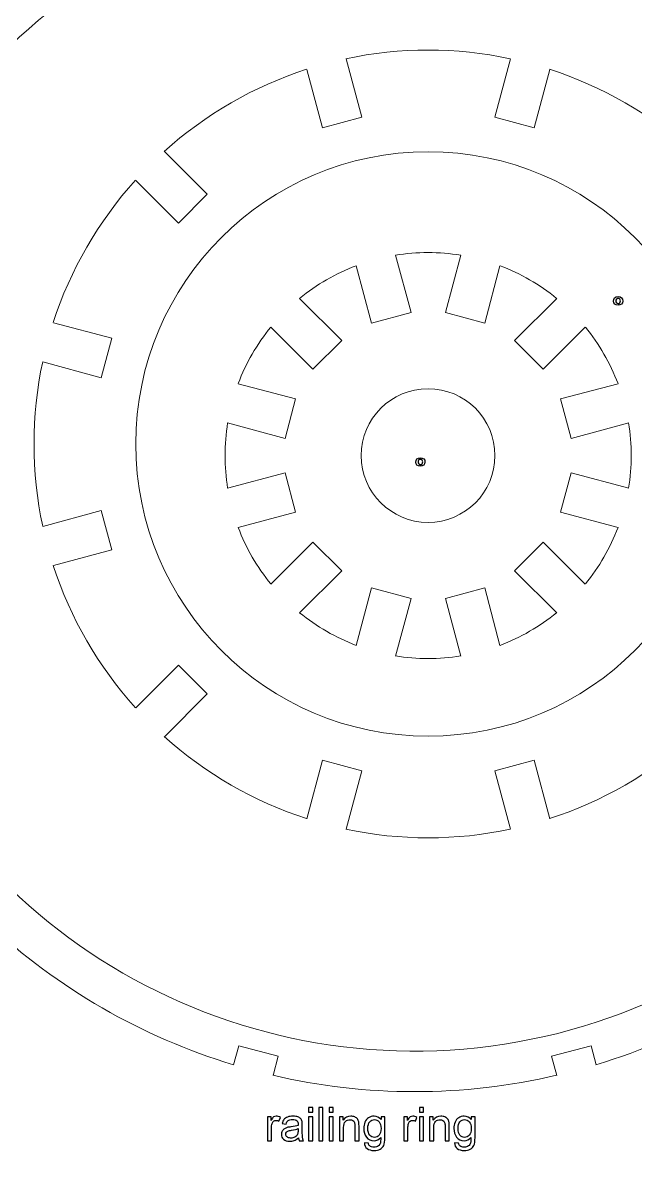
# Model space of a CAD drawing. Header units: centimetres. Extents: x -233 to -82, y 123 to 153.
# Drawn here: x -156.52 to -151.85, y 128.73 to 137.49 of the extents above; entities that cross this region are included whole.
import ezdxf

# ---------------------------------------------------------------- set-up
doc = ezdxf.new("R2010")
doc.units = ezdxf.units.CM
doc.header["$MEASUREMENT"] = 0
doc.layers.add('layer 1', color=7, linetype='Continuous')

msp = doc.modelspace()

# ---------------------------------------------------------------- linework, layer by layer
at = {"layer": 'layer 1', "color": 1, "lineweight": 9}
for points, knots in [([(-153.49131, 140.92167), (-153.49131, 140.92167), (-156.85045, 138.98068), (-156.85045, 138.98068), (-156.85045, 138.98068), (-156.85045, 138.98068), (-158.78932, 135.62158), (-158.78932, 135.62158), (-158.78932, 135.62158), (-158.78932, 135.62158), (-158.78716, 131.73961), (-158.78716, 131.73961), (-158.78716, 131.73961), (-158.78716, 131.73961), (-156.84833, 128.38043), (-156.84833, 128.38043), (-156.84833, 128.38043), (-156.84833, 128.38043), (-153.48704, 126.4416), (-153.48704, 126.4416), (-153.48704, 126.4416), (-153.48704, 126.4416), (-153.04469, 126.4416), (-153.04469, 126.4416), (-153.04469, 126.4416), (-153.04469, 126.4416), (-153.04469, 126.75275), (-153.04469, 126.75275), (-153.04469, 126.75275), (-153.04469, 126.75275), (-153.40449, 126.75275), (-153.40449, 126.75275), (-153.40449, 126.75275), (-153.40449, 126.75275), (-156.61974, 128.60695), (-156.61974, 128.60695), (-156.61974, 128.60695), (-156.61974, 128.60695), (-158.47813, 131.82428), (-158.47813, 131.82428), (-158.47813, 131.82428), (-158.47813, 131.82428), (-158.47813, 135.53691), (-158.47813, 135.53691), (-158.47813, 135.53691), (-158.47813, 135.53691), (-156.62394, 138.75425), (-156.62394, 138.75425), (-156.62394, 138.75425), (-156.62394, 138.75425), (-153.40664, 140.61263), (-153.40664, 140.61263), (-153.40664, 140.61263), (-153.40664, 140.61263), (-152.04347, 140.61263), (-152.04347, 140.61263), (-152.04347, 140.61263), (-152.04347, 140.61263), (-152.04347, 140.92167), (-152.04347, 140.92167), (-152.04347, 140.92167), (-152.04347, 140.92167), (-153.49131, 140.92167), (-153.49131, 140.92167)], [0, 0, 0, 0, 0.0588235, 0.0588235, 0.0588235, 0.0588235, 0.1176471, 0.1176471, 0.1176471, 0.1176471, 0.1764706, 0.1764706, 0.1764706, 0.1764706, 0.2352941, 0.2352941, 0.2352941, 0.2352941, 0.2941176, 0.2941176, 0.2941176, 0.2941176, 0.3529412, 0.3529412, 0.3529412, 0.3529412, 0.4117647, 0.4117647, 0.4117647, 0.4117647, 0.4705882, 0.4705882, 0.4705882, 0.4705882, 0.5294118, 0.5294118, 0.5294118, 0.5294118, 0.5882353, 0.5882353, 0.5882353, 0.5882353, 0.6470588, 0.6470588, 0.6470588, 0.6470588, 0.7058824, 0.7058824, 0.7058824, 0.7058824, 0.7647059, 0.7647059, 0.7647059, 0.7647059, 0.8235294, 0.8235294, 0.8235294, 0.8235294, 0.8823529, 0.8823529, 0.8823529, 0.8823529, 1, 1, 1, 1]), ([(-157.83085, 132.95483), (-157.25303, 130.79861), (-155.16664, 129.40465), (-152.95349, 129.69611), (-152.95349, 129.69611), (-150.74038, 129.98758), (-149.08596, 131.87416), (-149.0861, 134.10647), (-149.0861, 134.10647), (-149.08624, 136.33867), (-150.74077, 138.22512), (-152.95392, 138.51637), (-152.95392, 138.51637), (-155.1671, 138.80761), (-157.25339, 137.41348), (-157.83099, 135.25727)], [0, 0, 0, 0, 0.2, 0.2, 0.2, 0.2, 0.4, 0.4, 0.4, 0.4, 0.6, 0.6, 0.6, 0.6, 1, 1, 1, 1]), ([(-154.05538, 137.21517), (-154.05538, 137.21517), (-153.93684, 136.77067), (-153.93684, 136.77067), (-153.93684, 136.77067), (-153.93684, 136.77067), (-154.23529, 136.69027), (-154.23529, 136.69027), (-154.23529, 136.69027), (-154.23529, 136.69027), (-154.35594, 137.13477), (-154.35594, 137.13477)], [0, 0, 0, 0, 0.25, 0.25, 0.25, 0.25, 0.5, 0.5, 0.5, 0.5, 1, 1, 1, 1]), ([(-152.50598, 137.13476), (-152.50598, 137.13476), (-152.62448, 136.69026), (-152.62448, 136.69026), (-152.62448, 136.69026), (-152.62448, 136.69026), (-152.92293, 136.77069), (-152.92293, 136.77069), (-152.92293, 136.77069), (-152.92293, 136.77069), (-152.80443, 137.21516), (-152.80443, 137.21516)], [0, 0, 0, 0, 0.25, 0.25, 0.25, 0.25, 0.5, 0.5, 0.5, 0.5, 1, 1, 1, 1]), ([(-155.65769, 134.28257), (-155.65769, 133.05335), (-154.66123, 132.05682), (-153.43202, 132.05682), (-153.43202, 132.05682), (-152.2028, 132.05682), (-151.20634, 133.05335), (-151.20634, 134.28257), (-151.20634, 134.28257), (-151.20634, 135.51171), (-152.2028, 136.50824), (-153.43202, 136.50824), (-153.43202, 136.50824), (-154.66123, 136.50824), (-155.65769, 135.51171), (-155.65769, 134.28257)], [0, 0, 0, 0, 0.2, 0.2, 0.2, 0.2, 0.4, 0.4, 0.4, 0.4, 0.6, 0.6, 0.6, 0.6, 1, 1, 1, 1]), ([(-155.43968, 136.5103), (-155.43968, 136.5103), (-155.11372, 136.18433), (-155.11372, 136.18433), (-155.11372, 136.18433), (-155.11372, 136.18433), (-155.3317, 135.96424), (-155.3317, 135.96424)], [0, 0, 0, 0, 0.3333333, 0.3333333, 0.3333333, 0.3333333, 1, 1, 1, 1]), ([(-153.68072, 135.71948), (-153.68072, 135.71948), (-153.56223, 135.28341), (-153.56223, 135.28341), (-153.56223, 135.28341), (-153.56223, 135.28341), (-153.86276, 135.20298), (-153.86276, 135.20298), (-153.86276, 135.20298), (-153.86276, 135.20298), (-153.97921, 135.63901), (-153.97921, 135.63901)], [0, 0, 0, 0, 0.25, 0.25, 0.25, 0.25, 0.5, 0.5, 0.5, 0.5, 1, 1, 1, 1]), ([(-152.88487, 135.639), (-152.88487, 135.639), (-153.00132, 135.20301), (-153.00132, 135.20301), (-153.00132, 135.20301), (-153.00132, 135.20301), (-153.29974, 135.2834), (-153.29974, 135.2834), (-153.29974, 135.2834), (-153.29974, 135.2834), (-153.18336, 135.71947), (-153.18336, 135.71947)], [0, 0, 0, 0, 0.25, 0.25, 0.25, 0.25, 0.5, 0.5, 0.5, 0.5, 1, 1, 1, 1]), ([(-154.41101, 135.39137), (-154.41101, 135.39137), (-154.08924, 135.07172), (-154.08924, 135.07172), (-154.08924, 135.07172), (-154.08924, 135.07172), (-154.30938, 134.85162), (-154.30938, 134.85162), (-154.30938, 134.85162), (-154.30938, 134.85162), (-154.62903, 135.17123), (-154.62903, 135.17123)], [0, 0, 0, 0, 0.25, 0.25, 0.25, 0.25, 0.5, 0.5, 0.5, 0.5, 1, 1, 1, 1]), ([(-152.23506, 135.17123), (-152.23506, 135.17123), (-152.55471, 134.85161), (-152.55471, 134.85161), (-152.55471, 134.85161), (-152.55471, 134.85161), (-152.77484, 135.07174), (-152.77484, 135.07174), (-152.77484, 135.07174), (-152.77484, 135.07174), (-152.45307, 135.39136), (-152.45307, 135.39136)], [0, 0, 0, 0, 0.25, 0.25, 0.25, 0.25, 0.5, 0.5, 0.5, 0.5, 1, 1, 1, 1]), ([(-156.28422, 135.20647), (-156.28422, 135.20647), (-155.83972, 135.08797), (-155.83972, 135.08797), (-155.83972, 135.08797), (-155.83972, 135.08797), (-155.92015, 134.78733), (-155.92015, 134.78733), (-155.92015, 134.78733), (-155.92015, 134.78733), (-156.36465, 134.90798), (-156.36465, 134.90798)], [0, 0, 0, 0, 0.25, 0.25, 0.25, 0.25, 0.5, 0.5, 0.5, 0.5, 1, 1, 1, 1]), ([(-154.87879, 134.74155), (-154.87879, 134.74155), (-154.44064, 134.6251), (-154.44064, 134.6251), (-154.44064, 134.6251), (-154.44064, 134.6251), (-154.52104, 134.32457), (-154.52104, 134.32457), (-154.52104, 134.32457), (-154.52104, 134.32457), (-154.95919, 134.4431), (-154.95919, 134.4431)], [0, 0, 0, 0, 0.25, 0.25, 0.25, 0.25, 0.5, 0.5, 0.5, 0.5, 1, 1, 1, 1]), ([(-151.90488, 134.44311), (-151.90488, 134.44311), (-152.34303, 134.32457), (-152.34303, 134.32457), (-152.34303, 134.32457), (-152.34303, 134.32457), (-152.42343, 134.62511), (-152.42343, 134.62511), (-152.42343, 134.62511), (-152.42343, 134.62511), (-151.98528, 134.74156), (-151.98528, 134.74156)], [0, 0, 0, 0, 0.25, 0.25, 0.25, 0.25, 0.5, 0.5, 0.5, 0.5, 1, 1, 1, 1]), ([(-153.9411, 134.19441), (-153.9411, 133.91324), (-153.71317, 133.68535), (-153.43204, 133.68535), (-153.43204, 133.68535), (-153.15091, 133.68535), (-152.92299, 133.91324), (-152.92299, 134.19441), (-152.92299, 134.19441), (-152.92299, 134.47554), (-153.15091, 134.70347), (-153.43204, 134.70347), (-153.43204, 134.70347), (-153.71317, 134.70347), (-153.9411, 134.47554), (-153.9411, 134.19441)], [0, 0, 0, 0, 0.2, 0.2, 0.2, 0.2, 0.4, 0.4, 0.4, 0.4, 0.6, 0.6, 0.6, 0.6, 1, 1, 1, 1]), ([(-154.9592, 133.94567), (-154.9592, 133.94567), (-154.52105, 134.06212), (-154.52105, 134.06212), (-154.52105, 134.06212), (-154.52105, 134.06212), (-154.44065, 133.76364), (-154.44065, 133.76364), (-154.44065, 133.76364), (-154.44065, 133.76364), (-154.8788, 133.6451), (-154.8788, 133.6451)], [0, 0, 0, 0, 0.25, 0.25, 0.25, 0.25, 0.5, 0.5, 0.5, 0.5, 1, 1, 1, 1]), ([(-151.98529, 133.64512), (-151.98529, 133.64512), (-152.42344, 133.76362), (-152.42344, 133.76362), (-152.42344, 133.76362), (-152.42344, 133.76362), (-152.34304, 134.0621), (-152.34304, 134.0621), (-152.34304, 134.0621), (-152.34304, 134.0621), (-151.90489, 133.94568), (-151.90489, 133.94568)], [0, 0, 0, 0, 0.25, 0.25, 0.25, 0.25, 0.5, 0.5, 0.5, 0.5, 1, 1, 1, 1]), ([(-156.36466, 133.65494), (-156.36466, 133.65494), (-155.92012, 133.77559), (-155.92012, 133.77559), (-155.92012, 133.77559), (-155.92012, 133.77559), (-155.83972, 133.47502), (-155.83972, 133.47502), (-155.83972, 133.47502), (-155.83972, 133.47502), (-156.28422, 133.35652), (-156.28422, 133.35652)], [0, 0, 0, 0, 0.25, 0.25, 0.25, 0.25, 0.5, 0.5, 0.5, 0.5, 1, 1, 1, 1]), ([(-154.62902, 133.21545), (-154.62902, 133.21545), (-154.30937, 133.53507), (-154.30937, 133.53507), (-154.30937, 133.53507), (-154.30937, 133.53507), (-154.08923, 133.31705), (-154.08923, 133.31705), (-154.08923, 133.31705), (-154.08923, 133.31705), (-154.411, 132.99532), (-154.411, 132.99532)], [0, 0, 0, 0, 0.25, 0.25, 0.25, 0.25, 0.5, 0.5, 0.5, 0.5, 1, 1, 1, 1]), ([(-152.45306, 132.9953), (-152.45306, 132.9953), (-152.77483, 133.31704), (-152.77483, 133.31704), (-152.77483, 133.31704), (-152.77483, 133.31704), (-152.5547, 133.53505), (-152.5547, 133.53505), (-152.5547, 133.53505), (-152.5547, 133.53505), (-152.23505, 133.21544), (-152.23505, 133.21544)], [0, 0, 0, 0, 0.25, 0.25, 0.25, 0.25, 0.5, 0.5, 0.5, 0.5, 1, 1, 1, 1]), ([(-153.97921, 132.74767), (-153.97921, 132.74767), (-153.86275, 133.18582), (-153.86275, 133.18582), (-153.86275, 133.18582), (-153.86275, 133.18582), (-153.56222, 133.10535), (-153.56222, 133.10535), (-153.56222, 133.10535), (-153.56222, 133.10535), (-153.68072, 132.6672), (-153.68072, 132.6672)], [0, 0, 0, 0, 0.25, 0.25, 0.25, 0.25, 0.5, 0.5, 0.5, 0.5, 1, 1, 1, 1]), ([(-153.18335, 132.66719), (-153.18335, 132.66719), (-153.29973, 133.10534), (-153.29973, 133.10534), (-153.29973, 133.10534), (-153.29973, 133.10534), (-153.00132, 133.18581), (-153.00132, 133.18581), (-153.00132, 133.18581), (-153.00132, 133.18581), (-152.88487, 132.74766), (-152.88487, 132.74766)], [0, 0, 0, 0, 0.25, 0.25, 0.25, 0.25, 0.5, 0.5, 0.5, 0.5, 1, 1, 1, 1]), ([(-155.65769, 132.27277), (-155.65769, 132.27277), (-155.33172, 132.59873), (-155.33172, 132.59873), (-155.33172, 132.59873), (-155.33172, 132.59873), (-155.11371, 132.3786), (-155.11371, 132.3786), (-155.11371, 132.3786), (-155.11371, 132.3786), (-155.43967, 132.05263), (-155.43967, 132.05263)], [0, 0, 0, 0, 0.25, 0.25, 0.25, 0.25, 0.5, 0.5, 0.5, 0.5, 1, 1, 1, 1]), ([(-154.35593, 131.42823), (-154.35593, 131.42823), (-154.23528, 131.87273), (-154.23528, 131.87273), (-154.23528, 131.87273), (-154.23528, 131.87273), (-153.93683, 131.79223), (-153.93683, 131.79223), (-153.93683, 131.79223), (-153.93683, 131.79223), (-154.05536, 131.34777), (-154.05536, 131.34777)], [0, 0, 0, 0, 0.25, 0.25, 0.25, 0.25, 0.5, 0.5, 0.5, 0.5, 1, 1, 1, 1]), ([(-152.80443, 131.34776), (-152.80443, 131.34776), (-152.92293, 131.79226), (-152.92293, 131.79226), (-152.92293, 131.79226), (-152.92293, 131.79226), (-152.62448, 131.87273), (-152.62448, 131.87273), (-152.62448, 131.87273), (-152.62448, 131.87273), (-152.50598, 131.42823), (-152.50598, 131.42823)], [0, 0, 0, 0, 0.25, 0.25, 0.25, 0.25, 0.5, 0.5, 0.5, 0.5, 1, 1, 1, 1]), ([(-154.91327, 129.55224), (-154.91327, 129.55224), (-154.87309, 129.69826), (-154.87309, 129.69826), (-154.87309, 129.69826), (-154.87309, 129.69826), (-154.57461, 129.61998), (-154.57461, 129.61998), (-154.57461, 129.61998), (-154.57461, 129.61998), (-154.61271, 129.47177), (-154.61271, 129.47177)], [0, 0, 0, 0, 0.25, 0.25, 0.25, 0.25, 0.5, 0.5, 0.5, 0.5, 1, 1, 1, 1]), ([(-152.45161, 129.47176), (-152.45161, 129.47176), (-152.49187, 129.61997), (-152.49187, 129.61997), (-152.49187, 129.61997), (-152.49187, 129.61997), (-152.19126, 129.69825), (-152.19126, 129.69825), (-152.19126, 129.69825), (-152.19126, 129.69825), (-152.15316, 129.55223), (-152.15316, 129.55223)], [0, 0, 0, 0, 0.25, 0.25, 0.25, 0.25, 0.5, 0.5, 0.5, 0.5, 1, 1, 1, 1])]:
    msp.add_open_spline(points, degree=3, knots=knots, dxfattribs=at)
for points in [[(-152.80612, 137.21689), (-153.21862, 137.30487), (-153.64509, 137.30494), (-154.05767, 137.21696)], [(-154.35731, 137.13669), (-154.75859, 137.00659), (-155.12791, 136.79337), (-155.44122, 136.51086)], [(-151.42284, 136.51085), (-151.73611, 136.79336), (-152.10546, 137.00661), (-152.50671, 137.13668)], [(-155.66034, 136.29168), (-155.94281, 135.97845), (-156.15607, 135.60912), (-156.28614, 135.20784)], [(-155.33172, 135.96425), (-155.33172, 135.96425), (-155.65768, 136.29015), (-155.65768, 136.29015)], [(-153.18363, 135.72051), (-153.34816, 135.74732), (-153.51605, 135.74732), (-153.68059, 135.72051)], [(-153.97996, 135.64031), (-154.13589, 135.58119), (-154.2812, 135.4973), (-154.41032, 135.39182)], [(-152.45375, 135.39178), (-152.58287, 135.4973), (-152.72825, 135.58119), (-152.88418, 135.64032)], [(-154.62943, 135.17267), (-154.73491, 135.04356), (-154.81884, 134.89825), (-154.87796, 134.74232)], [(-151.98611, 134.74228), (-152.04524, 134.89821), (-152.12916, 135.04355), (-152.23465, 135.17267)], [(-156.36638, 134.90847), (-156.45436, 134.4959), (-156.4544, 134.06946), (-156.36642, 133.65685)], [(-154.95816, 134.4428), (-154.98497, 134.27826), (-154.98497, 134.11041), (-154.95816, 133.94584)], [(-151.90591, 133.94598), (-151.8791, 134.11055), (-151.8791, 134.2784), (-151.90591, 134.44294)], [(-154.87796, 133.6465), (-154.81884, 133.49057), (-154.73498, 133.34526), (-154.62943, 133.21614)], [(-152.23464, 133.21614), (-152.12916, 133.34525), (-152.04524, 133.49056), (-151.98611, 133.64649)], [(-156.28614, 133.35721), (-156.15604, 132.95593), (-155.94282, 132.5866), (-155.66035, 132.27337)], [(-154.41032, 132.99696), (-154.28121, 132.89148), (-154.1359, 132.80755), (-153.97997, 132.7485)], [(-152.88418, 132.7485), (-152.72826, 132.80755), (-152.58288, 132.89148), (-152.45376, 132.99696)], [(-153.68044, 132.66823), (-153.51591, 132.64149), (-153.34809, 132.64149), (-153.18349, 132.6683)], [(-155.44117, 132.05421), (-155.1279, 131.77171), (-154.75858, 131.55845), (-154.35729, 131.42838)], [(-152.5067, 131.42837), (-152.10542, 131.55848), (-151.7361, 131.77169), (-151.42283, 132.0542)], [(-154.05792, 131.34817), (-153.64539, 131.26019), (-153.21891, 131.26019), (-152.80634, 131.3481)], [(-156.78671, 130.63448), (-156.25385, 130.1353), (-155.61317, 129.76542), (-154.91438, 129.55354)], [(-152.15382, 129.55369), (-151.455, 129.76564), (-150.81436, 130.13556), (-150.28156, 130.63481)], [(-154.61527, 129.47349), (-153.90414, 129.30751), (-153.1644, 129.30758), (-152.45328, 129.47349)]]:
    msp.add_open_spline(points, degree=3, dxfattribs=at)
at = {"layer": 'layer 1'}
for points, knots in [([(-151.98566, 135.33901), (-151.96556, 135.33901), (-151.95036, 135.35281), (-151.95036, 135.37151), (-151.95036, 135.37151), (-151.95036, 135.39021), (-151.96416, 135.40471), (-151.98536, 135.40471), (-151.98536, 135.40471), (-152.00756, 135.40471), (-152.02126, 135.38981), (-152.02126, 135.37111), (-152.02126, 135.37111), (-152.02126, 135.35321), (-152.00686, 135.33901), (-151.98566, 135.33901)], [0, 0, 0, 0, 0.2, 0.2, 0.2, 0.2, 0.4, 0.4, 0.4, 0.4, 0.6, 0.6, 0.6, 0.6, 1, 1, 1, 1]), ([(-151.98606, 135.35211), (-151.99626, 135.35211), (-152.00326, 135.36201), (-152.00326, 135.37111), (-152.00326, 135.37111), (-152.00326, 135.38211), (-151.99696, 135.39131), (-151.98606, 135.39131), (-151.98606, 135.39131), (-151.97476, 135.39131), (-151.96766, 135.38241), (-151.96766, 135.37191), (-151.96766, 135.37191), (-151.96766, 135.36131), (-151.97476, 135.35211), (-151.98606, 135.35211)], [0, 0, 0, 0, 0.2, 0.2, 0.2, 0.2, 0.4, 0.4, 0.4, 0.4, 0.6, 0.6, 0.6, 0.6, 1, 1, 1, 1]), ([(-153.49096, 134.1124), (-153.47086, 134.1124), (-153.45566, 134.1262), (-153.45566, 134.1449), (-153.45566, 134.1449), (-153.45566, 134.1636), (-153.46946, 134.1781), (-153.49066, 134.1781), (-153.49066, 134.1781), (-153.51286, 134.1781), (-153.52656, 134.1632), (-153.52656, 134.1445), (-153.52656, 134.1445), (-153.52656, 134.1266), (-153.51216, 134.1124), (-153.49096, 134.1124)], [0, 0, 0, 0, 0.2, 0.2, 0.2, 0.2, 0.4, 0.4, 0.4, 0.4, 0.6, 0.6, 0.6, 0.6, 1, 1, 1, 1]), ([(-153.49136, 134.1255), (-153.50156, 134.1255), (-153.50856, 134.1354), (-153.50856, 134.1445), (-153.50856, 134.1445), (-153.50856, 134.1555), (-153.50226, 134.1647), (-153.49136, 134.1647), (-153.49136, 134.1647), (-153.48006, 134.1647), (-153.47296, 134.1558), (-153.47296, 134.1453), (-153.47296, 134.1453), (-153.47296, 134.1347), (-153.48006, 134.1255), (-153.49136, 134.1255)], [0, 0, 0, 0, 0.2, 0.2, 0.2, 0.2, 0.4, 0.4, 0.4, 0.4, 0.6, 0.6, 0.6, 0.6, 1, 1, 1, 1]), ([(-154.34184, 129.19205), (-154.34184, 129.19205), (-154.34184, 129.22765), (-154.34184, 129.22765), (-154.34184, 129.22765), (-154.34184, 129.22765), (-154.31084, 129.22765), (-154.31084, 129.22765), (-154.31084, 129.22765), (-154.31084, 129.22765), (-154.31084, 129.19205), (-154.31084, 129.19205), (-154.31084, 129.19205), (-154.31084, 129.19205), (-154.34184, 129.19205), (-154.34184, 129.19205)], [0, 0, 0, 0, 0.2, 0.2, 0.2, 0.2, 0.4, 0.4, 0.4, 0.4, 0.6, 0.6, 0.6, 0.6, 1, 1, 1, 1]), ([(-154.26424, 128.97515), (-154.26424, 128.97515), (-154.26424, 129.22765), (-154.26424, 129.22765), (-154.26424, 129.22765), (-154.26424, 129.22765), (-154.23324, 129.22765), (-154.23324, 129.22765), (-154.23324, 129.22765), (-154.23324, 129.22765), (-154.23324, 128.97515), (-154.23324, 128.97515), (-154.23324, 128.97515), (-154.23324, 128.97515), (-154.26424, 128.97515), (-154.26424, 128.97515)], [0, 0, 0, 0, 0.2, 0.2, 0.2, 0.2, 0.4, 0.4, 0.4, 0.4, 0.6, 0.6, 0.6, 0.6, 1, 1, 1, 1]), ([(-154.18504, 129.19205), (-154.18504, 129.19205), (-154.18504, 129.22765), (-154.18504, 129.22765), (-154.18504, 129.22765), (-154.18504, 129.22765), (-154.15404, 129.22765), (-154.15404, 129.22765), (-154.15404, 129.22765), (-154.15404, 129.22765), (-154.15404, 129.19205), (-154.15404, 129.19205), (-154.15404, 129.19205), (-154.15404, 129.19205), (-154.18504, 129.19205), (-154.18504, 129.19205)], [0, 0, 0, 0, 0.2, 0.2, 0.2, 0.2, 0.4, 0.4, 0.4, 0.4, 0.6, 0.6, 0.6, 0.6, 1, 1, 1, 1]), ([(-153.49874, 129.19205), (-153.49874, 129.19205), (-153.49874, 129.22765), (-153.49874, 129.22765), (-153.49874, 129.22765), (-153.49874, 129.22765), (-153.46774, 129.22765), (-153.46774, 129.22765), (-153.46774, 129.22765), (-153.46774, 129.22765), (-153.46774, 129.19205), (-153.46774, 129.19205), (-153.46774, 129.19205), (-153.46774, 129.19205), (-153.49874, 129.19205), (-153.49874, 129.19205)], [0, 0, 0, 0, 0.2, 0.2, 0.2, 0.2, 0.4, 0.4, 0.4, 0.4, 0.6, 0.6, 0.6, 0.6, 1, 1, 1, 1]), ([(-154.65604, 128.97515), (-154.65604, 128.97515), (-154.65604, 129.15805), (-154.65604, 129.15805), (-154.65604, 129.15805), (-154.65604, 129.15805), (-154.62814, 129.15805), (-154.62814, 129.15805), (-154.62814, 129.15805), (-154.62814, 129.15805), (-154.62814, 129.13035), (-154.62814, 129.13035), (-154.62814, 129.13035), (-154.62104, 129.14335), (-154.61444, 129.15195), (-154.60834, 129.15605), (-154.60834, 129.15605), (-154.60234, 129.16015), (-154.59574, 129.16225), (-154.58854, 129.16225), (-154.58854, 129.16225), (-154.57804, 129.16225), (-154.56744, 129.15895), (-154.55664, 129.15225), (-154.55664, 129.15225), (-154.55664, 129.15225), (-154.56734, 129.12345), (-154.56734, 129.12345), (-154.56734, 129.12345), (-154.57484, 129.12795), (-154.58244, 129.13015), (-154.59004, 129.13015), (-154.59004, 129.13015), (-154.59684, 129.13015), (-154.60294, 129.12815), (-154.60834, 129.12405), (-154.60834, 129.12405), (-154.61374, 129.11995), (-154.61754, 129.11435), (-154.61984, 129.10705), (-154.61984, 129.10705), (-154.62334, 129.09605), (-154.62504, 129.08405), (-154.62504, 129.07095), (-154.62504, 129.07095), (-154.62504, 129.07095), (-154.62504, 128.97515), (-154.62504, 128.97515), (-154.62504, 128.97515), (-154.62504, 128.97515), (-154.65604, 128.97515), (-154.65604, 128.97515)], [0, 0, 0, 0, 0.0714286, 0.0714286, 0.0714286, 0.0714286, 0.1428571, 0.1428571, 0.1428571, 0.1428571, 0.2142857, 0.2142857, 0.2142857, 0.2142857, 0.2857143, 0.2857143, 0.2857143, 0.2857143, 0.3571429, 0.3571429, 0.3571429, 0.3571429, 0.4285714, 0.4285714, 0.4285714, 0.4285714, 0.5, 0.5, 0.5, 0.5, 0.5714286, 0.5714286, 0.5714286, 0.5714286, 0.6428571, 0.6428571, 0.6428571, 0.6428571, 0.7142857, 0.7142857, 0.7142857, 0.7142857, 0.7857143, 0.7857143, 0.7857143, 0.7857143, 0.8571429, 0.8571429, 0.8571429, 0.8571429, 1, 1, 1, 1]), ([(-154.41884, 128.99775), (-154.43034, 128.98795), (-154.44134, 128.98105), (-154.45194, 128.97705), (-154.45194, 128.97705), (-154.46264, 128.97305), (-154.47404, 128.97105), (-154.48614, 128.97105), (-154.48614, 128.97105), (-154.50624, 128.97105), (-154.52174, 128.97595), (-154.53254, 128.98575), (-154.53254, 128.98575), (-154.54334, 128.99555), (-154.54874, 129.00805), (-154.54874, 129.02335), (-154.54874, 129.02335), (-154.54874, 129.03235), (-154.54664, 129.04055), (-154.54254, 129.04795), (-154.54254, 129.04795), (-154.53844, 129.05535), (-154.53314, 129.06125), (-154.52654, 129.06575), (-154.52654, 129.06575), (-154.51994, 129.07025), (-154.51254, 129.07365), (-154.50424, 129.07595), (-154.50424, 129.07595), (-154.49814, 129.07755), (-154.48904, 129.07905), (-154.47674, 129.08055), (-154.47674, 129.08055), (-154.45164, 129.08355), (-154.43324, 129.08715), (-154.42144, 129.09125), (-154.42144, 129.09125), (-154.42134, 129.09555), (-154.42124, 129.09825), (-154.42124, 129.09935), (-154.42124, 129.09935), (-154.42124, 129.11195), (-154.42414, 129.12085), (-154.43004, 129.12605), (-154.43004, 129.12605), (-154.43794, 129.13305), (-154.44974, 129.13655), (-154.46534, 129.13655), (-154.46534, 129.13655), (-154.47994, 129.13655), (-154.49074, 129.13405), (-154.49764, 129.12895), (-154.49764, 129.12895), (-154.50454, 129.12385), (-154.50974, 129.11475), (-154.51304, 129.10175), (-154.51304, 129.10175), (-154.51304, 129.10175), (-154.54334, 129.10585), (-154.54334, 129.10585), (-154.54334, 129.10585), (-154.54064, 129.11885), (-154.53604, 129.12935), (-154.52974, 129.13735), (-154.52974, 129.13735), (-154.52344, 129.14525), (-154.51424, 129.15145), (-154.50234, 129.15575), (-154.50234, 129.15575), (-154.49044, 129.16005), (-154.47654, 129.16225), (-154.46084, 129.16225), (-154.46084, 129.16225), (-154.44524, 129.16225), (-154.43254, 129.16045), (-154.42274, 129.15675), (-154.42274, 129.15675), (-154.41304, 129.15305), (-154.40584, 129.14835), (-154.40124, 129.14285), (-154.40124, 129.14285), (-154.39664, 129.13725), (-154.39344, 129.13025), (-154.39164, 129.12175), (-154.39164, 129.12175), (-154.39054, 129.11645), (-154.39004, 129.10695), (-154.39004, 129.09315), (-154.39004, 129.09315), (-154.39004, 129.09315), (-154.39004, 129.05185), (-154.39004, 129.05185), (-154.39004, 129.05185), (-154.39004, 129.02295), (-154.38934, 129.00475), (-154.38804, 128.99715), (-154.38804, 128.99715), (-154.38674, 128.98945), (-154.38414, 128.98215), (-154.38024, 128.97515), (-154.38024, 128.97515), (-154.38024, 128.97515), (-154.41264, 128.97515), (-154.41264, 128.97515), (-154.41264, 128.97515), (-154.41584, 128.98155), (-154.41794, 128.98905), (-154.41884, 128.99775)], [0, 0, 0, 0, 0.0357143, 0.0357143, 0.0357143, 0.0357143, 0.0714286, 0.0714286, 0.0714286, 0.0714286, 0.1071429, 0.1071429, 0.1071429, 0.1071429, 0.1428571, 0.1428571, 0.1428571, 0.1428571, 0.1785714, 0.1785714, 0.1785714, 0.1785714, 0.2142857, 0.2142857, 0.2142857, 0.2142857, 0.25, 0.25, 0.25, 0.25, 0.2857143, 0.2857143, 0.2857143, 0.2857143, 0.3214286, 0.3214286, 0.3214286, 0.3214286, 0.3571429, 0.3571429, 0.3571429, 0.3571429, 0.3928571, 0.3928571, 0.3928571, 0.3928571, 0.4285714, 0.4285714, 0.4285714, 0.4285714, 0.4642857, 0.4642857, 0.4642857, 0.4642857, 0.5, 0.5, 0.5, 0.5, 0.5357143, 0.5357143, 0.5357143, 0.5357143, 0.5714286, 0.5714286, 0.5714286, 0.5714286, 0.6071429, 0.6071429, 0.6071429, 0.6071429, 0.6428571, 0.6428571, 0.6428571, 0.6428571, 0.6785714, 0.6785714, 0.6785714, 0.6785714, 0.7142857, 0.7142857, 0.7142857, 0.7142857, 0.75, 0.75, 0.75, 0.75, 0.7857143, 0.7857143, 0.7857143, 0.7857143, 0.8214286, 0.8214286, 0.8214286, 0.8214286, 0.8571429, 0.8571429, 0.8571429, 0.8571429, 0.8928571, 0.8928571, 0.8928571, 0.8928571, 0.9285714, 0.9285714, 0.9285714, 0.9285714, 1, 1, 1, 1]), ([(-154.34184, 128.97515), (-154.34184, 128.97515), (-154.34184, 129.15805), (-154.34184, 129.15805), (-154.34184, 129.15805), (-154.34184, 129.15805), (-154.31084, 129.15805), (-154.31084, 129.15805), (-154.31084, 129.15805), (-154.31084, 129.15805), (-154.31084, 128.97515), (-154.31084, 128.97515), (-154.31084, 128.97515), (-154.31084, 128.97515), (-154.34184, 128.97515), (-154.34184, 128.97515)], [0, 0, 0, 0, 0.2, 0.2, 0.2, 0.2, 0.4, 0.4, 0.4, 0.4, 0.6, 0.6, 0.6, 0.6, 1, 1, 1, 1]), ([(-154.18504, 128.97515), (-154.18504, 128.97515), (-154.18504, 129.15805), (-154.18504, 129.15805), (-154.18504, 129.15805), (-154.18504, 129.15805), (-154.15404, 129.15805), (-154.15404, 129.15805), (-154.15404, 129.15805), (-154.15404, 129.15805), (-154.15404, 128.97515), (-154.15404, 128.97515), (-154.15404, 128.97515), (-154.15404, 128.97515), (-154.18504, 128.97515), (-154.18504, 128.97515)], [0, 0, 0, 0, 0.2, 0.2, 0.2, 0.2, 0.4, 0.4, 0.4, 0.4, 0.6, 0.6, 0.6, 0.6, 1, 1, 1, 1]), ([(-154.10674, 128.97515), (-154.10674, 128.97515), (-154.10674, 129.15805), (-154.10674, 129.15805), (-154.10674, 129.15805), (-154.10674, 129.15805), (-154.07884, 129.15805), (-154.07884, 129.15805), (-154.07884, 129.15805), (-154.07884, 129.15805), (-154.07884, 129.13205), (-154.07884, 129.13205), (-154.07884, 129.13205), (-154.06544, 129.15215), (-154.04604, 129.16225), (-154.02064, 129.16225), (-154.02064, 129.16225), (-154.00964, 129.16225), (-153.99954, 129.16025), (-153.99024, 129.15635), (-153.99024, 129.15635), (-153.98094, 129.15235), (-153.97404, 129.14715), (-153.96944, 129.14075), (-153.96944, 129.14075), (-153.96494, 129.13425), (-153.96174, 129.12665), (-153.95984, 129.11775), (-153.95984, 129.11775), (-153.95874, 129.11205), (-153.95814, 129.10195), (-153.95814, 129.08765), (-153.95814, 129.08765), (-153.95814, 129.08765), (-153.95814, 128.97515), (-153.95814, 128.97515), (-153.95814, 128.97515), (-153.95814, 128.97515), (-153.98914, 128.97515), (-153.98914, 128.97515), (-153.98914, 128.97515), (-153.98914, 128.97515), (-153.98914, 129.08645), (-153.98914, 129.08645), (-153.98914, 129.08645), (-153.98914, 129.09905), (-153.99034, 129.10845), (-153.99274, 129.11475), (-153.99274, 129.11475), (-153.99514, 129.12105), (-153.99944, 129.12605), (-154.00554, 129.12975), (-154.00554, 129.12975), (-154.01174, 129.13345), (-154.01894, 129.13535), (-154.02724, 129.13535), (-154.02724, 129.13535), (-154.04044, 129.13535), (-154.05184, 129.13115), (-154.06134, 129.12275), (-154.06134, 129.12275), (-154.07094, 129.11435), (-154.07574, 129.09845), (-154.07574, 129.07505), (-154.07574, 129.07505), (-154.07574, 129.07505), (-154.07574, 128.97515), (-154.07574, 128.97515), (-154.07574, 128.97515), (-154.07574, 128.97515), (-154.10674, 128.97515), (-154.10674, 128.97515)], [0, 0, 0, 0, 0.0526316, 0.0526316, 0.0526316, 0.0526316, 0.1052632, 0.1052632, 0.1052632, 0.1052632, 0.1578947, 0.1578947, 0.1578947, 0.1578947, 0.2105263, 0.2105263, 0.2105263, 0.2105263, 0.2631579, 0.2631579, 0.2631579, 0.2631579, 0.3157895, 0.3157895, 0.3157895, 0.3157895, 0.3684211, 0.3684211, 0.3684211, 0.3684211, 0.4210526, 0.4210526, 0.4210526, 0.4210526, 0.4736842, 0.4736842, 0.4736842, 0.4736842, 0.5263158, 0.5263158, 0.5263158, 0.5263158, 0.5789474, 0.5789474, 0.5789474, 0.5789474, 0.6315789, 0.6315789, 0.6315789, 0.6315789, 0.6842105, 0.6842105, 0.6842105, 0.6842105, 0.7368421, 0.7368421, 0.7368421, 0.7368421, 0.7894737, 0.7894737, 0.7894737, 0.7894737, 0.8421053, 0.8421053, 0.8421053, 0.8421053, 0.8947368, 0.8947368, 0.8947368, 0.8947368, 1, 1, 1, 1]), ([(-153.91624, 128.95995), (-153.91624, 128.95995), (-153.88614, 128.95555), (-153.88614, 128.95555), (-153.88614, 128.95555), (-153.88484, 128.94625), (-153.88134, 128.93945), (-153.87564, 128.93515), (-153.87564, 128.93515), (-153.86794, 128.92945), (-153.85744, 128.92655), (-153.84414, 128.92655), (-153.84414, 128.92655), (-153.82974, 128.92655), (-153.81864, 128.92945), (-153.81084, 128.93515), (-153.81084, 128.93515), (-153.80304, 128.94085), (-153.79774, 128.94895), (-153.79504, 128.95935), (-153.79504, 128.95935), (-153.79344, 128.96565), (-153.79264, 128.97885), (-153.79274, 128.99905), (-153.79274, 128.99905), (-153.80624, 128.98315), (-153.82314, 128.97515), (-153.84344, 128.97515), (-153.84344, 128.97515), (-153.86854, 128.97515), (-153.88804, 128.98425), (-153.90174, 129.00235), (-153.90174, 129.00235), (-153.91554, 129.02045), (-153.92244, 129.04225), (-153.92244, 129.06765), (-153.92244, 129.06765), (-153.92244, 129.08515), (-153.91924, 129.10125), (-153.91294, 129.11605), (-153.91294, 129.11605), (-153.90664, 129.13075), (-153.89754, 129.14215), (-153.88554, 129.15025), (-153.88554, 129.15025), (-153.87354, 129.15825), (-153.85944, 129.16225), (-153.84324, 129.16225), (-153.84324, 129.16225), (-153.82164, 129.16225), (-153.80384, 129.15355), (-153.78984, 129.13605), (-153.78984, 129.13605), (-153.78984, 129.13605), (-153.78984, 129.15805), (-153.78984, 129.15805), (-153.78984, 129.15805), (-153.78984, 129.15805), (-153.76124, 129.15805), (-153.76124, 129.15805), (-153.76124, 129.15805), (-153.76124, 129.15805), (-153.76124, 128.99995), (-153.76124, 128.99995), (-153.76124, 128.99995), (-153.76124, 128.97145), (-153.76414, 128.95125), (-153.76994, 128.93935), (-153.76994, 128.93935), (-153.77574, 128.92745), (-153.78494, 128.91815), (-153.79744, 128.91125), (-153.79744, 128.91125), (-153.81004, 128.90435), (-153.82554, 128.90095), (-153.84394, 128.90095), (-153.84394, 128.90095), (-153.86574, 128.90095), (-153.88334, 128.90585), (-153.89674, 128.91565), (-153.89674, 128.91565), (-153.91024, 128.92545), (-153.91674, 128.94025), (-153.91624, 128.95995)], [0, 0, 0, 0, 0.0454545, 0.0454545, 0.0454545, 0.0454545, 0.0909091, 0.0909091, 0.0909091, 0.0909091, 0.1363636, 0.1363636, 0.1363636, 0.1363636, 0.1818182, 0.1818182, 0.1818182, 0.1818182, 0.2272727, 0.2272727, 0.2272727, 0.2272727, 0.2727273, 0.2727273, 0.2727273, 0.2727273, 0.3181818, 0.3181818, 0.3181818, 0.3181818, 0.3636364, 0.3636364, 0.3636364, 0.3636364, 0.4090909, 0.4090909, 0.4090909, 0.4090909, 0.4545455, 0.4545455, 0.4545455, 0.4545455, 0.5, 0.5, 0.5, 0.5, 0.5454545, 0.5454545, 0.5454545, 0.5454545, 0.5909091, 0.5909091, 0.5909091, 0.5909091, 0.6363636, 0.6363636, 0.6363636, 0.6363636, 0.6818182, 0.6818182, 0.6818182, 0.6818182, 0.7272727, 0.7272727, 0.7272727, 0.7272727, 0.7727273, 0.7727273, 0.7727273, 0.7727273, 0.8181818, 0.8181818, 0.8181818, 0.8181818, 0.8636364, 0.8636364, 0.8636364, 0.8636364, 0.9090909, 0.9090909, 0.9090909, 0.9090909, 1, 1, 1, 1]), ([(-153.89064, 129.06985), (-153.89064, 129.04585), (-153.88584, 129.02835), (-153.87634, 129.01735), (-153.87634, 129.01735), (-153.86684, 129.00635), (-153.85484, 129.00085), (-153.84044, 129.00085), (-153.84044, 129.00085), (-153.82624, 129.00085), (-153.81434, 129.00635), (-153.80464, 129.01735), (-153.80464, 129.01735), (-153.79494, 129.02825), (-153.79014, 129.04545), (-153.79014, 129.06885), (-153.79014, 129.06885), (-153.79014, 129.09125), (-153.79514, 129.10815), (-153.80504, 129.11955), (-153.80504, 129.11955), (-153.81494, 129.13085), (-153.82694, 129.13655), (-153.84104, 129.13655), (-153.84104, 129.13655), (-153.85474, 129.13655), (-153.86644, 129.13095), (-153.87614, 129.11975), (-153.87614, 129.11975), (-153.88584, 129.10855), (-153.89064, 129.09195), (-153.89064, 129.06985)], [0, 0, 0, 0, 0.1111111, 0.1111111, 0.1111111, 0.1111111, 0.2222222, 0.2222222, 0.2222222, 0.2222222, 0.3333333, 0.3333333, 0.3333333, 0.3333333, 0.4444444, 0.4444444, 0.4444444, 0.4444444, 0.5555556, 0.5555556, 0.5555556, 0.5555556, 0.6666667, 0.6666667, 0.6666667, 0.6666667, 0.7777778, 0.7777778, 0.7777778, 0.7777778, 1, 1, 1, 1]), ([(-153.61674, 128.97515), (-153.61674, 128.97515), (-153.61674, 129.15805), (-153.61674, 129.15805), (-153.61674, 129.15805), (-153.61674, 129.15805), (-153.58884, 129.15805), (-153.58884, 129.15805), (-153.58884, 129.15805), (-153.58884, 129.15805), (-153.58884, 129.13035), (-153.58884, 129.13035), (-153.58884, 129.13035), (-153.58174, 129.14335), (-153.57514, 129.15195), (-153.56904, 129.15605), (-153.56904, 129.15605), (-153.56304, 129.16015), (-153.55644, 129.16225), (-153.54924, 129.16225), (-153.54924, 129.16225), (-153.53874, 129.16225), (-153.52814, 129.15895), (-153.51734, 129.15225), (-153.51734, 129.15225), (-153.51734, 129.15225), (-153.52804, 129.12345), (-153.52804, 129.12345), (-153.52804, 129.12345), (-153.53554, 129.12795), (-153.54314, 129.13015), (-153.55074, 129.13015), (-153.55074, 129.13015), (-153.55754, 129.13015), (-153.56364, 129.12815), (-153.56904, 129.12405), (-153.56904, 129.12405), (-153.57444, 129.11995), (-153.57824, 129.11435), (-153.58054, 129.10705), (-153.58054, 129.10705), (-153.58404, 129.09605), (-153.58574, 129.08405), (-153.58574, 129.07095), (-153.58574, 129.07095), (-153.58574, 129.07095), (-153.58574, 128.97515), (-153.58574, 128.97515), (-153.58574, 128.97515), (-153.58574, 128.97515), (-153.61674, 128.97515), (-153.61674, 128.97515)], [0, 0, 0, 0, 0.0714286, 0.0714286, 0.0714286, 0.0714286, 0.1428571, 0.1428571, 0.1428571, 0.1428571, 0.2142857, 0.2142857, 0.2142857, 0.2142857, 0.2857143, 0.2857143, 0.2857143, 0.2857143, 0.3571429, 0.3571429, 0.3571429, 0.3571429, 0.4285714, 0.4285714, 0.4285714, 0.4285714, 0.5, 0.5, 0.5, 0.5, 0.5714286, 0.5714286, 0.5714286, 0.5714286, 0.6428571, 0.6428571, 0.6428571, 0.6428571, 0.7142857, 0.7142857, 0.7142857, 0.7142857, 0.7857143, 0.7857143, 0.7857143, 0.7857143, 0.8571429, 0.8571429, 0.8571429, 0.8571429, 1, 1, 1, 1]), ([(-153.49874, 128.97515), (-153.49874, 128.97515), (-153.49874, 129.15805), (-153.49874, 129.15805), (-153.49874, 129.15805), (-153.49874, 129.15805), (-153.46774, 129.15805), (-153.46774, 129.15805), (-153.46774, 129.15805), (-153.46774, 129.15805), (-153.46774, 128.97515), (-153.46774, 128.97515), (-153.46774, 128.97515), (-153.46774, 128.97515), (-153.49874, 128.97515), (-153.49874, 128.97515)], [0, 0, 0, 0, 0.2, 0.2, 0.2, 0.2, 0.4, 0.4, 0.4, 0.4, 0.6, 0.6, 0.6, 0.6, 1, 1, 1, 1]), ([(-153.42044, 128.97515), (-153.42044, 128.97515), (-153.42044, 129.15805), (-153.42044, 129.15805), (-153.42044, 129.15805), (-153.42044, 129.15805), (-153.39254, 129.15805), (-153.39254, 129.15805), (-153.39254, 129.15805), (-153.39254, 129.15805), (-153.39254, 129.13205), (-153.39254, 129.13205), (-153.39254, 129.13205), (-153.37914, 129.15215), (-153.35974, 129.16225), (-153.33434, 129.16225), (-153.33434, 129.16225), (-153.32334, 129.16225), (-153.31324, 129.16025), (-153.30394, 129.15635), (-153.30394, 129.15635), (-153.29464, 129.15235), (-153.28774, 129.14715), (-153.28314, 129.14075), (-153.28314, 129.14075), (-153.27864, 129.13425), (-153.27544, 129.12665), (-153.27354, 129.11775), (-153.27354, 129.11775), (-153.27244, 129.11205), (-153.27184, 129.10195), (-153.27184, 129.08765), (-153.27184, 129.08765), (-153.27184, 129.08765), (-153.27184, 128.97515), (-153.27184, 128.97515), (-153.27184, 128.97515), (-153.27184, 128.97515), (-153.30284, 128.97515), (-153.30284, 128.97515), (-153.30284, 128.97515), (-153.30284, 128.97515), (-153.30284, 129.08645), (-153.30284, 129.08645), (-153.30284, 129.08645), (-153.30284, 129.09905), (-153.30404, 129.10845), (-153.30644, 129.11475), (-153.30644, 129.11475), (-153.30884, 129.12105), (-153.31314, 129.12605), (-153.31924, 129.12975), (-153.31924, 129.12975), (-153.32544, 129.13345), (-153.33264, 129.13535), (-153.34094, 129.13535), (-153.34094, 129.13535), (-153.35414, 129.13535), (-153.36554, 129.13115), (-153.37504, 129.12275), (-153.37504, 129.12275), (-153.38464, 129.11435), (-153.38944, 129.09845), (-153.38944, 129.07505), (-153.38944, 129.07505), (-153.38944, 129.07505), (-153.38944, 128.97515), (-153.38944, 128.97515), (-153.38944, 128.97515), (-153.38944, 128.97515), (-153.42044, 128.97515), (-153.42044, 128.97515)], [0, 0, 0, 0, 0.0526316, 0.0526316, 0.0526316, 0.0526316, 0.1052632, 0.1052632, 0.1052632, 0.1052632, 0.1578947, 0.1578947, 0.1578947, 0.1578947, 0.2105263, 0.2105263, 0.2105263, 0.2105263, 0.2631579, 0.2631579, 0.2631579, 0.2631579, 0.3157895, 0.3157895, 0.3157895, 0.3157895, 0.3684211, 0.3684211, 0.3684211, 0.3684211, 0.4210526, 0.4210526, 0.4210526, 0.4210526, 0.4736842, 0.4736842, 0.4736842, 0.4736842, 0.5263158, 0.5263158, 0.5263158, 0.5263158, 0.5789474, 0.5789474, 0.5789474, 0.5789474, 0.6315789, 0.6315789, 0.6315789, 0.6315789, 0.6842105, 0.6842105, 0.6842105, 0.6842105, 0.7368421, 0.7368421, 0.7368421, 0.7368421, 0.7894737, 0.7894737, 0.7894737, 0.7894737, 0.8421053, 0.8421053, 0.8421053, 0.8421053, 0.8947368, 0.8947368, 0.8947368, 0.8947368, 1, 1, 1, 1]), ([(-153.22994, 128.95995), (-153.22994, 128.95995), (-153.19984, 128.95555), (-153.19984, 128.95555), (-153.19984, 128.95555), (-153.19854, 128.94625), (-153.19504, 128.93945), (-153.18934, 128.93515), (-153.18934, 128.93515), (-153.18164, 128.92945), (-153.17114, 128.92655), (-153.15784, 128.92655), (-153.15784, 128.92655), (-153.14344, 128.92655), (-153.13234, 128.92945), (-153.12454, 128.93515), (-153.12454, 128.93515), (-153.11674, 128.94085), (-153.11144, 128.94895), (-153.10874, 128.95935), (-153.10874, 128.95935), (-153.10714, 128.96565), (-153.10634, 128.97885), (-153.10644, 128.99905), (-153.10644, 128.99905), (-153.11994, 128.98315), (-153.13684, 128.97515), (-153.15714, 128.97515), (-153.15714, 128.97515), (-153.18224, 128.97515), (-153.20174, 128.98425), (-153.21544, 129.00235), (-153.21544, 129.00235), (-153.22924, 129.02045), (-153.23614, 129.04225), (-153.23614, 129.06765), (-153.23614, 129.06765), (-153.23614, 129.08515), (-153.23294, 129.10125), (-153.22664, 129.11605), (-153.22664, 129.11605), (-153.22034, 129.13075), (-153.21124, 129.14215), (-153.19924, 129.15025), (-153.19924, 129.15025), (-153.18724, 129.15825), (-153.17314, 129.16225), (-153.15694, 129.16225), (-153.15694, 129.16225), (-153.13534, 129.16225), (-153.11754, 129.15355), (-153.10354, 129.13605), (-153.10354, 129.13605), (-153.10354, 129.13605), (-153.10354, 129.15805), (-153.10354, 129.15805), (-153.10354, 129.15805), (-153.10354, 129.15805), (-153.07494, 129.15805), (-153.07494, 129.15805), (-153.07494, 129.15805), (-153.07494, 129.15805), (-153.07494, 128.99995), (-153.07494, 128.99995), (-153.07494, 128.99995), (-153.07494, 128.97145), (-153.07784, 128.95125), (-153.08364, 128.93935), (-153.08364, 128.93935), (-153.08944, 128.92745), (-153.09864, 128.91815), (-153.11114, 128.91125), (-153.11114, 128.91125), (-153.12374, 128.90435), (-153.13924, 128.90095), (-153.15764, 128.90095), (-153.15764, 128.90095), (-153.17944, 128.90095), (-153.19704, 128.90585), (-153.21044, 128.91565), (-153.21044, 128.91565), (-153.22394, 128.92545), (-153.23044, 128.94025), (-153.22994, 128.95995)], [0, 0, 0, 0, 0.0454545, 0.0454545, 0.0454545, 0.0454545, 0.0909091, 0.0909091, 0.0909091, 0.0909091, 0.1363636, 0.1363636, 0.1363636, 0.1363636, 0.1818182, 0.1818182, 0.1818182, 0.1818182, 0.2272727, 0.2272727, 0.2272727, 0.2272727, 0.2727273, 0.2727273, 0.2727273, 0.2727273, 0.3181818, 0.3181818, 0.3181818, 0.3181818, 0.3636364, 0.3636364, 0.3636364, 0.3636364, 0.4090909, 0.4090909, 0.4090909, 0.4090909, 0.4545455, 0.4545455, 0.4545455, 0.4545455, 0.5, 0.5, 0.5, 0.5, 0.5454545, 0.5454545, 0.5454545, 0.5454545, 0.5909091, 0.5909091, 0.5909091, 0.5909091, 0.6363636, 0.6363636, 0.6363636, 0.6363636, 0.6818182, 0.6818182, 0.6818182, 0.6818182, 0.7272727, 0.7272727, 0.7272727, 0.7272727, 0.7727273, 0.7727273, 0.7727273, 0.7727273, 0.8181818, 0.8181818, 0.8181818, 0.8181818, 0.8636364, 0.8636364, 0.8636364, 0.8636364, 0.9090909, 0.9090909, 0.9090909, 0.9090909, 1, 1, 1, 1]), ([(-153.20434, 129.06985), (-153.20434, 129.04585), (-153.19954, 129.02835), (-153.19004, 129.01735), (-153.19004, 129.01735), (-153.18054, 129.00635), (-153.16854, 129.00085), (-153.15414, 129.00085), (-153.15414, 129.00085), (-153.13994, 129.00085), (-153.12804, 129.00635), (-153.11834, 129.01735), (-153.11834, 129.01735), (-153.10864, 129.02825), (-153.10384, 129.04545), (-153.10384, 129.06885), (-153.10384, 129.06885), (-153.10384, 129.09125), (-153.10884, 129.10815), (-153.11874, 129.11955), (-153.11874, 129.11955), (-153.12864, 129.13085), (-153.14064, 129.13655), (-153.15474, 129.13655), (-153.15474, 129.13655), (-153.16844, 129.13655), (-153.18014, 129.13095), (-153.18984, 129.11975), (-153.18984, 129.11975), (-153.19954, 129.10855), (-153.20434, 129.09195), (-153.20434, 129.06985)], [0, 0, 0, 0, 0.1111111, 0.1111111, 0.1111111, 0.1111111, 0.2222222, 0.2222222, 0.2222222, 0.2222222, 0.3333333, 0.3333333, 0.3333333, 0.3333333, 0.4444444, 0.4444444, 0.4444444, 0.4444444, 0.5555556, 0.5555556, 0.5555556, 0.5555556, 0.6666667, 0.6666667, 0.6666667, 0.6666667, 0.7777778, 0.7777778, 0.7777778, 0.7777778, 1, 1, 1, 1]), ([(-154.42144, 129.06695), (-154.43264, 129.06235), (-154.44954, 129.05845), (-154.47204, 129.05525), (-154.47204, 129.05525), (-154.48474, 129.05335), (-154.49374, 129.05135), (-154.49904, 129.04905), (-154.49904, 129.04905), (-154.50434, 129.04675), (-154.50844, 129.04345), (-154.51134, 129.03905), (-154.51134, 129.03905), (-154.51424, 129.03455), (-154.51564, 129.02965), (-154.51564, 129.02425), (-154.51564, 129.02425), (-154.51564, 129.01595), (-154.51254, 129.00915), (-154.50624, 129.00365), (-154.50624, 129.00365), (-154.49994, 128.99815), (-154.49084, 128.99535), (-154.47874, 128.99535), (-154.47874, 128.99535), (-154.46684, 128.99535), (-154.45614, 128.99795), (-154.44684, 129.00315), (-154.44684, 129.00315), (-154.43754, 129.00835), (-154.43074, 129.01545), (-154.42644, 129.02455), (-154.42644, 129.02455), (-154.42314, 129.03155), (-154.42144, 129.04185), (-154.42144, 129.05555), (-154.42144, 129.05555), (-154.42144, 129.05555), (-154.42144, 129.06695), (-154.42144, 129.06695)], [0, 0, 0, 0, 0.0909091, 0.0909091, 0.0909091, 0.0909091, 0.1818182, 0.1818182, 0.1818182, 0.1818182, 0.2727273, 0.2727273, 0.2727273, 0.2727273, 0.3636364, 0.3636364, 0.3636364, 0.3636364, 0.4545455, 0.4545455, 0.4545455, 0.4545455, 0.5454545, 0.5454545, 0.5454545, 0.5454545, 0.6363636, 0.6363636, 0.6363636, 0.6363636, 0.7272727, 0.7272727, 0.7272727, 0.7272727, 0.8181818, 0.8181818, 0.8181818, 0.8181818, 1, 1, 1, 1])]:
    msp.add_open_spline(points, degree=3, knots=knots, dxfattribs=at)

doc.saveas('drawing.dxf')
